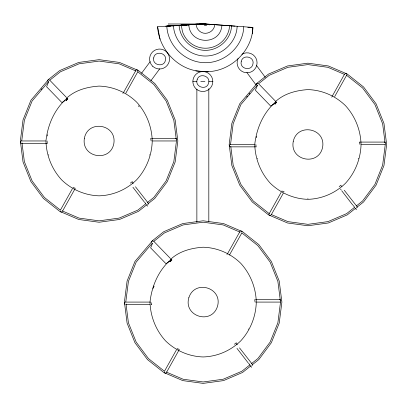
<?xml version="1.0" encoding="UTF-8"?>
<svg xmlns="http://www.w3.org/2000/svg" width="407" height="407" viewBox="0 0 407 407"><rect width="100%" height="100%" fill="white"/><g stroke="black" fill="none" stroke-linecap="round" stroke-linejoin="round"><path stroke-width="0.61" d="M209.02 24.725L209.056 24.252L252.884 27.417C252.187 51.699 229.345 72.614 205.169 71.632M209.712 24.303L209.671 24.858L207.036 24.318A1.597 1.597 0 0 1 203.953 24.501M214.703 24.659C214.591 31.064 206.878 35.348 201.287 32.341C198.24 30.774 196.316 27.6 196.082 24.211C193.808 24.456 191.494 24.435 189.209 24.629L188.807 24.649C189.723 45.141 220.675 45.732 221.917 25.183M229.436 25.722L229.207 28.882A24.237 24.237 0 0 1 182.468 31.634L181.227 25.158L185.561 24.944M231.537 25.875C231.161 38.741 219.699 49.547 207.021 50.305C192.826 51.241 179.782 39.464 179.105 25.285L179.309 25.27M237.144 26.282C236.686 41.916 222.756 55.042 207.356 55.968C190.14 57.097 174.288 42.847 173.448 25.641L174.201 25.595M243.752 26.76C243.203 45.655 226.368 61.523 207.748 62.642C186.981 64.001 167.821 46.841 166.784 26.073L167.536 26.028M252.401 33.654L252.854 27.417L247.787 27.376M66.224 100.621L66.366 98.718A1.14 1.124 -45.9 0 1 67.526 98.647L67.776 98.82L66.224 100.621L65.893 100.102A1.241 1.226 -45.9 0 1 65.965 99.186L66.366 98.718L67.669 98.692M170.279 261.747L170.421 259.849A1.14 1.124 -45.9 0 1 171.581 259.773L171.83 259.951L170.279 261.747L169.948 261.228A1.241 1.226 -45.9 0 1 170.019 260.312L170.421 259.849L171.83 259.951L171.52 259.59M275.03 104.126L275.178 102.228A1.14 1.124 -45.9 0 1 276.338 102.157L276.587 102.33L275.03 104.126L274.705 103.607A1.241 1.226 -45.9 0 1 274.771 102.691L275.178 102.228L276.587 102.33L275.524 103.012M256.344 84.402L256.659 83.557L257.738 83.145M21.729 140.959L24.364 120.284L32.087 101.038L48.581 81.609M125.778 302.086L128.419 281.415L136.142 262.164L152.243 243.198M176.47 140.959L173.835 161.63L166.102 180.896L153.81 197.441L147.212 202.666M230.535 144.465L233.17 123.794L240.893 104.543L257.387 85.119M280.525 302.086L277.884 322.761L270.156 342.022L257.86 358.567L251.261 363.792M385.276 144.465L382.641 165.14L374.913 184.407L362.617 200.946L356.491 205.8M47.222 135.984L47.471 134.748M153.017 288.466L153.734 286.075M256.405 137.637L256.654 136.406M48.723 81.604L46.602 86.762L61.92 102.574L65.115 100.529M152.539 243.305L150.651 247.888L165.97 263.705L169.699 261.314M257.534 85.109L255.408 90.273L270.726 106.085L273.921 104.034M20.559 141.422L20.421 142.613L20.991 143.269M124.613 302.549L124.405 303.439L124.807 304.238M229.37 144.928L229.233 146.123L229.802 146.774M122.889 93.641L123.041 93.371M123.382 92.755L135.877 70.421M60.48 210.012L72.329 188.828M73.067 187.505L75.31 188.273M125.87 93.091L138.019 71.367M62.485 211.208L74.964 188.889M226.943 254.767L227.091 254.497M227.437 253.882L239.927 231.547M164.53 371.143L176.379 349.954M177.121 348.631L179.365 349.404M229.441 255.077L241.773 233.033M166.539 372.334L179.019 350.02M331.695 97.151L331.847 96.876M332.193 96.261L344.52 74.216M268.986 214.057L281.135 192.338M281.878 191.01L284.117 191.783M334.676 96.596L346.825 74.878M271.291 214.718L283.292 193.259M141.57 73.229L150.152 61.676M150.916 80.693L159.732 68.819M41.112 89.682L41.931 88.716M246.642 97.049L247.461 96.083M249.099 94.154L249.918 93.188M65.298 99.761C53.902 110.551 47.68 125.478 45.945 140.908C46.352 155.306 51.791 169.108 61.518 179.757C71.617 189.606 84.977 195.411 99.099 195.828C113.217 195.411 126.582 189.606 136.681 179.757C146.393 169.119 151.836 155.337 152.249 140.959C151.836 126.582 146.393 112.795 136.681 102.162C126.582 92.313 113.217 86.508 99.099 86.091C87.581 86.879 75.641 89.896 66.931 97.873M274.104 103.271C262.713 114.062 256.491 128.983 254.751 144.419C255.164 158.811 260.597 172.619 270.324 183.262C280.423 193.111 293.788 198.916 307.906 199.333C322.029 198.916 335.388 193.111 345.487 183.262C355.204 172.629 360.648 158.847 361.055 144.465C360.648 130.087 355.204 116.305 345.487 105.672C335.388 95.823 322.029 90.018 307.906 89.601C296.388 90.385 284.447 93.407 275.737 101.384M169.348 260.892C157.957 271.683 151.735 286.604 150 302.04C150.407 316.432 155.84 330.24 165.573 340.883C175.671 350.732 189.031 356.537 203.154 356.954C217.272 356.537 230.632 350.732 240.735 340.883C250.447 330.25 255.891 316.468 256.298 302.086C255.891 287.708 250.447 273.926 240.735 263.288C230.632 253.439 217.272 247.634 203.154 247.217C191.631 248.005 179.691 251.027 170.986 259M176.485 140.72L176.811 139.306L175.972 138.573L151.669 138.573M356.68 208.099L357.143 207.326L356.964 206.507L344.276 190.267M251.923 365.72L252.386 364.947L252.208 364.128L239.52 347.888M49.751 80.23L60.414 71.785L79.075 63.807L99.099 61.086L119.124 63.807L136.035 71.037M130.377 183.125L132.234 181.659L132.382 181.929M258.557 83.74L269.22 75.295L287.881 67.313L307.906 64.591L327.93 67.313L344.846 74.547M145.798 203.785L137.785 210.134L119.124 218.111L99.099 220.833L79.075 218.111L62.164 210.882M146.622 204.899L138.472 211.36L119.48 219.48L99.099 222.247L78.719 219.48L59.727 211.36L43.417 198.438L30.907 181.603L23.036 161.996L20.355 140.959L23.036 119.917L30.917 100.285L48.815 79.202L59.727 70.559L78.719 62.439L99.099 59.671L119.48 62.439L138.472 70.559L154.777 83.481L167.292 100.315L175.158 119.917L177.839 140.959L175.158 161.996L167.292 181.603L154.777 198.438L148.062 203.759M153.805 241.361L164.464 232.916L183.125 224.934L203.154 222.212L223.178 224.934L240.089 232.163M339.189 186.635L341.041 185.17L341.193 185.439M354.604 207.295L346.591 213.639L327.93 221.622L307.906 224.343L287.881 221.622L270.97 214.387M355.433 208.404L347.278 214.865L328.286 222.985L307.906 225.758L287.525 222.985L268.534 214.865L252.228 201.948L239.713 185.114L231.848 165.507L229.166 144.465L231.848 123.428L239.728 103.795L257.626 82.713L268.534 74.069L287.525 65.949L307.906 63.177L328.286 65.949L347.278 74.069L363.588 86.986L376.099 103.821L383.969 123.428L386.65 144.465L383.969 165.507L376.099 185.114L363.588 201.948L356.873 207.265M234.432 344.256L236.284 342.786L236.436 343.06M249.847 364.911L241.839 371.26L223.178 379.238L203.154 381.959L183.125 379.238L166.214 372.008M250.676 366.025L242.521 372.486L223.529 380.606L203.154 383.379L182.774 380.606L163.782 372.486L147.471 359.569L134.956 342.73L127.091 323.127L124.41 302.086L127.091 281.049L134.971 261.411L152.869 240.328L163.782 231.69L182.774 223.565L203.154 220.798L223.529 223.565L242.521 231.69L258.832 244.607L271.347 261.442L279.212 281.049L281.893 302.086L279.212 323.127L271.347 342.73L258.832 359.569L252.116 364.886M202.671 71.454C178.988 71.062 158.949 50.046 157.59 26.72L170.787 25.916L165.654 26.252M385.058 144.383L385.694 143.116L384.783 142.084L360.175 142.084M280.301 302.004L280.937 300.737L280.026 299.705L255.723 299.705M66.712 99.506L67.776 98.82M147.609 204.757L148.245 204.111L148.153 202.996L135.465 186.762M61.981 211.94L60.862 212.037L60.216 211.406M270.792 215.451L269.668 215.547L268.935 214.631M166.036 373.066L164.911 373.168L164.27 372.532M345.024 73.484L346.148 73.387L346.881 74.303M203.698 24.583L205.901 23.85L203.912 23.82M48.519 154.95L48.809 154.869M257.331 158.455L257.621 158.379M48.636 79.63L47.853 80.052L47.573 81.186M152.691 240.756L151.908 241.178L151.628 242.318M136.467 69.841L137.337 69.877L137.983 70.513M240.517 230.967L241.392 231.008L242.124 231.924M204.899 24.186L204.807 23.687L189.835 24.629M196.143 24.237L197.741 24.12M184.727 24.995L185.063 24.975M185.704 25.015L186.808 24.944L185.358 25.025M196.332 24.522L195.782 24.557L196.164 24.537M169.699 25.906L168.066 26.007L183.303 25.142M194.17 24.623L194.643 24.593L194.241 24.613M170.497 25.855L172.558 25.733M178.642 25.366L183.409 25.076M189.316 24.659L184.157 25.025M171.947 25.845L177.35 25.519M177.91 25.412L183.155 25.168M197.329 24.145L188.807 24.649M173.891 25.616L203.124 23.891M189.275 24.751L166.834 26.073M191.127 24.639L196.22 24.339M198.102 24.232L203.052 23.937M205.484 23.794L205.749 23.779M183.44 25.239L180.062 25.432M187.642 25L189.382 24.898M201.852 24.206L203.088 24.135M183.883 25.036L184.854 24.98M172.644 25.86L176.974 25.61M194.465 24.618L196.556 24.517M188.019 24.781L181.288 25.153M150.982 138.573L150.676 138.573L151.16 140.959M175.697 138.573L175.972 138.573M359.788 142.084L359.488 142.084L359.971 144.465M384.508 142.084L384.783 142.084M255.031 299.705L254.731 299.705L255.047 302.086L255.515 302.086M279.751 299.705L280.026 299.705M168.284 23.993L168.584 23.993M168.813 23.993L203.113 23.993M205.784 23.993L205.469 23.993L206.654 24.237M192.867 81.517L196.891 81.517M200.778 81.517L204.909 81.517M208.791 81.517L212.82 81.517A9.977 9.977 0 0 0 197.853 72.878A9.977 9.977 0 0 0 197.853 90.161A9.977 9.977 0 0 0 212.82 81.517M21.261 140.959L45.553 140.959M152.64 140.959L175.982 140.959M21.535 143.35L46.82 143.35M47.207 143.35L47.512 143.35M230.067 144.465L254.365 144.465M361.452 144.465L384.793 144.465M230.342 146.856L255.627 146.856M256.013 146.856L256.318 146.856M125.31 302.086L150.57 302.086M256.695 302.086L280.036 302.086M125.911 304.477L149.908 304.477M151.256 304.477L151.562 304.477M195.813 70.925L208.287 71.825M205.611 23.993L235.043 26.129M205.728 23.993L210.846 24.384M358.196 158.379L358.486 158.455M149.384 154.869L149.674 154.95M153.988 286.172L154.273 286.274M248.239 328.958L248.499 329.115M346.591 75.295L362.617 87.988L374.913 104.528L382.641 123.794L385.037 142.587M137.785 71.785L153.81 84.478L166.102 101.022L173.835 120.284L176.231 139.082M269.22 213.639L253.2 200.946L240.903 184.407L233.17 165.14L230.774 146.347M241.839 232.916L257.86 245.609L270.156 262.149L277.884 281.415L280.286 300.208M60.414 210.134L44.388 197.441L32.092 180.896L24.364 161.63L21.968 142.837M164.464 371.26L148.443 358.567L136.147 342.022L128.419 322.761L126.017 303.968M258.649 83.811L276.012 101.735M49.43 79.879L66.453 97.451M153.485 241.01L170.508 258.582M352.747 205.047L341.727 190.761M143.936 201.536L132.921 187.256M247.99 362.662L236.976 348.382M353.23 205.454L354.558 207.229M144.419 201.943L145.747 203.719M248.474 363.075L250.132 365.293M355.265 208.18L356.4 209.707M138.395 105.789L139.148 106.807M146.454 204.675L147.588 206.196M250.508 365.801L251.643 367.328M256.507 65.476L265.308 77.371M246.891 72.573L256.191 85.144M340.537 189.031L341.102 189.86M236.686 343.63L237.133 344.429L236.986 344.159M132.631 182.504L133.079 183.303L132.931 183.033M341.738 186.538L341.89 186.808M157.616 26.699L159.997 39.097M255.845 144.46L256.074 146.276M151.165 302.686L151.399 304.497M47.034 140.954L47.268 142.765M307.906 198.214L307.906 198.524M208.816 88.69L208.816 221.474M196.866 89.209L196.866 222.314M241.839 54.304A9.977 9.977 0 0 1 256.822 60.597A9.977 9.977 0 0 1 245.996 72.711A9.977 9.977 0 0 1 238.064 58.532M84.33 138.543C81.4 157.87 110.485 162.632 113.868 143.376C116.799 124.049 87.714 119.287 84.33 138.543M153.673 57.967C152.03 65.481 164.387 67.699 165.456 60.078C167.104 52.564 154.746 50.346 153.673 57.967M293.223 141.56C289.657 160.78 318.569 166.504 322.588 147.375C326.16 128.154 297.247 122.431 293.223 141.56M241.234 61.538C239.341 68.997 251.618 71.627 252.94 64.047C254.833 56.588 242.557 53.958 241.234 61.538M188.894 297.537C183.17 316.229 211.248 325.188 217.409 306.634C223.133 287.942 195.055 278.983 188.894 297.537M197.166 79.614C194.444 86.808 206.344 90.807 208.516 83.425C211.243 76.231 199.344 72.232 197.166 79.614M152.727 66.285A9.977 9.977 0 0 0 169.276 61.315A9.977 9.977 0 0 0 156.695 49.466A9.977 9.977 0 0 0 152.727 66.285"/></g></svg>
